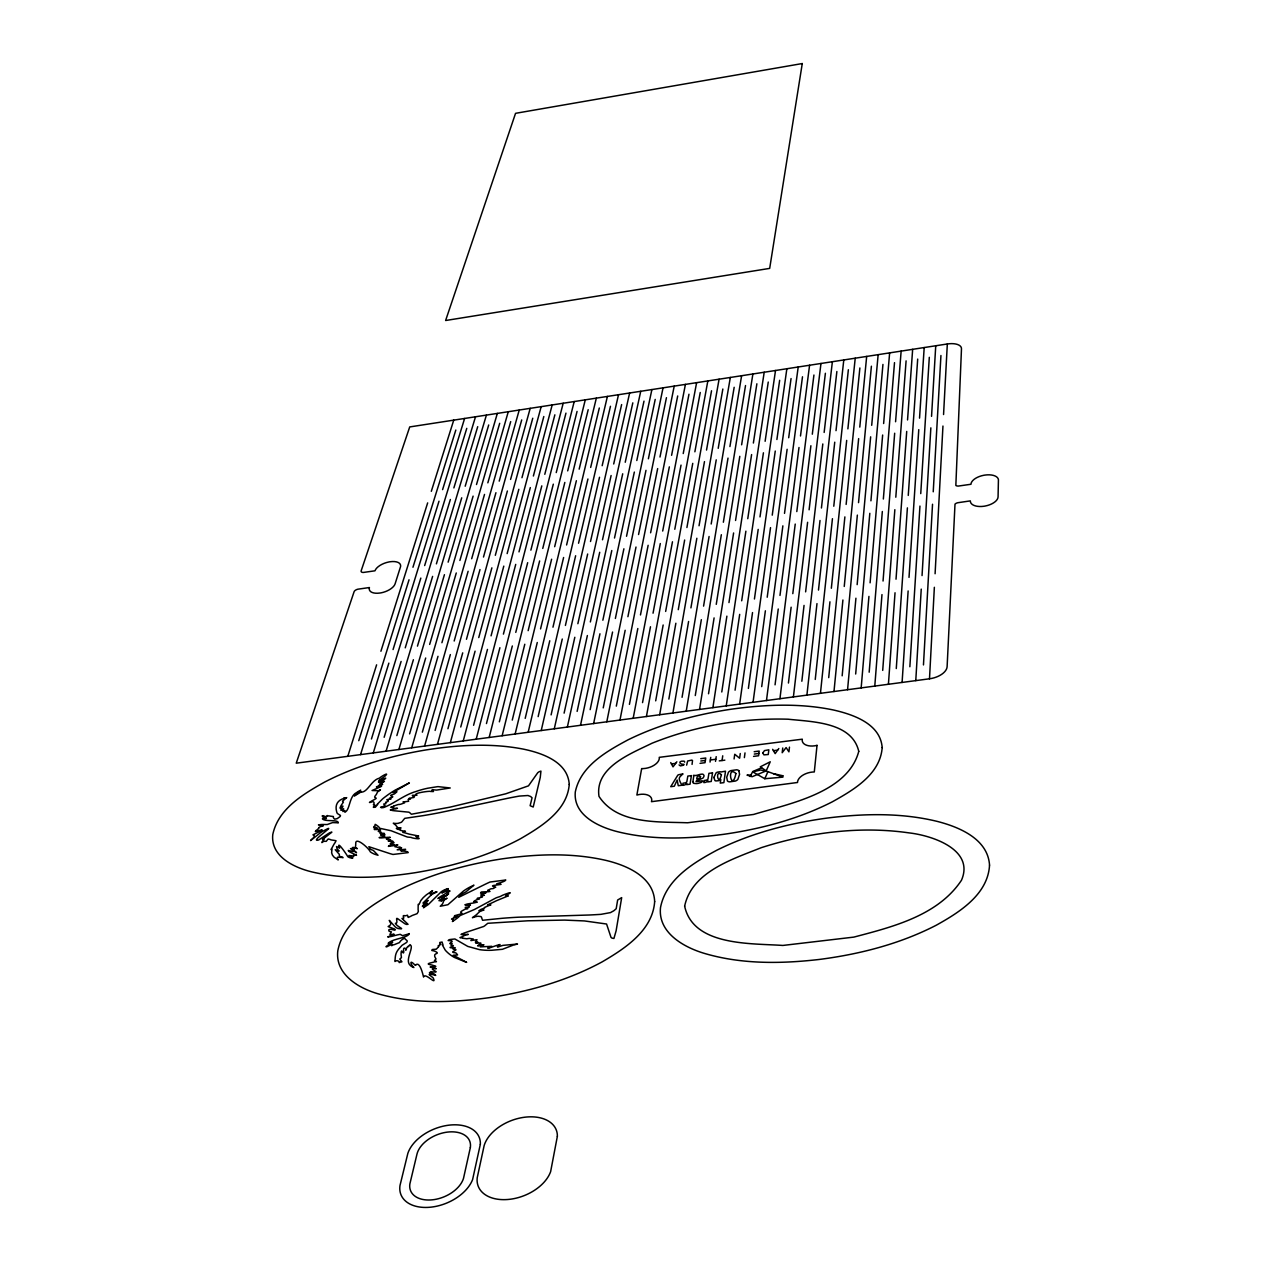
<?xml version="1.0" encoding="UTF-8"?>
<svg xmlns="http://www.w3.org/2000/svg" width="1271" height="1271" viewBox="0 0 1271 1271"><rect width="100%" height="100%" fill="white"/><g stroke="black" fill="none" stroke-linecap="round" stroke-linejoin="round"><path stroke-width="1.5" d="M684.608 762.155L684.608 761.806A2.161 1.207 -15.8 0 0 683.941 761.154C677.983 760.566 678.921 764.602 684.052 764.379A1.748 0.985 -15.8 0 1 683.305 765.253L680.43 765.889L679.064 764.935M327.14 815.648L327.41 815.537A3.686 1.986 -20.1 0 1 327.6 815.934L329.65 815.982A2.78 1.509 -20.1 0 1 330.285 816.141L333.367 816.522A8.341 4.528 -19.9 0 0 334.718 819.191L337.323 818.572A7.118 3.877 -20 0 1 338.467 817.73L339.913 816.681A2.32 1.255 -20 0 0 340.374 816.014A3.718 2.018 -20 0 0 340.437 815.442L337.387 813.519A29.392 15.919 -19.6 0 1 336.736 812.074C334.559 804.464 338.118 800.269 343.488 798.553A4.115 2.208 -19.8 0 1 343.79 798.109L344.203 797.854M929.498 678.793A17.365 9.612 -12.5 0 0 947.117 666.624L954.998 504.126A4.02 2.049 -12.1 0 1 957.778 502.728L970.329 500.885A14.092 7.181 -11.8 0 0 984.008 506.239L985.184 506.033A14.092 7.181 -11.8 0 0 998.069 496.882L998.434 479.675A13.981 7.054 -11.8 0 0 984.866 475.1L983.722 475.29A13.981 7.054 -11.8 0 0 970.949 484.267L958.509 486.046A3.988 2.002 -12 0 1 955.84 485.443L961.48 348.826A14.791 6.927 -12.2 0 0 947.324 343.98L409.723 426.929L361.155 570.838A3.845 1.859 -18.2 0 0 363.458 572.443L374.977 570.806A13.457 6.53 -18 0 1 388.926 561.957L390.006 561.766A13.457 6.53 -18 0 1 400.603 566.501L395.122 583.786A13.568 6.641 -18.1 0 1 381.014 592.858L379.934 593.017A13.568 6.641 -18.1 0 1 369.432 587.536L357.834 589.204A3.877 1.891 -18.4 0 0 354.101 591.714L296.238 763.188L929.498 678.793L934.36 587.297M935.091 573.745L942.955 426.039M943.559 414.537L947.324 343.98M923.461 664.924L932.533 504.253M933.232 491.798L940.937 355.515M915.771 680.636L921.237 589.124M922.047 575.572L930.849 427.85M931.548 416.348L935.742 345.776M909.861 666.751L919.95 506.065M920.744 493.609L929.308 357.31M902.092 682.448L908.13 590.951M909.019 577.384L918.774 429.646M919.537 418.143L924.192 347.555M896.277 668.562L907.399 507.876M908.257 495.42L917.694 359.089M888.413 684.275L895.038 592.763M896.023 579.211L906.716 431.441M907.542 419.938L912.657 349.334M882.71 670.389L894.848 509.687M895.801 497.215L906.096 360.869M874.782 686.086L881.979 594.59M883.043 581.022L894.673 433.236M895.578 421.734L901.139 351.114M869.173 672.2L882.328 511.498M883.345 499.026L894.514 362.648M861.166 687.913L868.935 596.401M870.095 582.833L882.646 435.032M883.631 423.529L889.636 352.877M855.669 674.011L869.825 513.309M870.921 500.822L882.948 364.427M847.566 689.724L855.923 598.212M857.147 584.644L870.651 436.827M871.699 425.308L878.15 354.657M842.165 675.822L857.353 515.105M858.529 502.633L871.398 366.207M833.983 691.535L842.911 600.007M844.246 586.455L858.656 438.606M859.784 427.104L866.679 356.42M828.708 677.634L844.881 516.9M846.136 504.428L859.879 367.97M820.446 693.331L829.947 601.819M831.345 588.251L846.693 440.401M847.884 428.883L855.224 358.2M815.251 679.445L832.441 518.695M833.776 506.223L848.361 369.734M806.91 695.142L816.983 603.614M818.476 590.062L834.745 442.181M836.016 430.662L843.785 359.963M801.842 681.24L820.017 520.49M821.431 508.003L836.874 371.513M793.406 696.937L804.05 605.409M805.623 591.857L822.814 443.96M824.148 432.442L832.378 361.727M789.466 747.126L788.926 751.844L786.114 747.555L782.189 752.718L782.745 747.999M788.433 683.035L807.609 522.286M809.103 509.798L825.387 373.277M779.933 698.732L791.134 607.204M792.802 593.652L810.898 445.74M812.312 434.205L820.971 363.474M775.056 684.831L795.233 524.065M796.806 511.578L813.933 375.024M766.477 700.528L778.249 609M779.981 595.432L798.998 447.503M800.492 435.985L809.579 365.238M761.71 686.626L782.872 525.844M784.509 513.373L802.494 376.788M744.377 757.627L745.013 752.909M753.052 702.307L765.38 610.795M767.207 597.227L787.13 449.283M788.687 437.748L798.204 366.985M748.381 688.421L770.528 527.624M772.244 515.152L791.055 378.551M740.262 753.528L739.627 758.231L734.749 754.243L734.082 758.962M739.643 704.102L752.527 612.574M754.434 599.006L775.262 451.046M776.899 439.512L786.86 368.749M735.067 690.201L758.199 529.403M759.994 516.916L779.647 380.299M722.055 760.519L722.738 755.8M726.249 705.882L739.69 614.37M741.692 600.802L763.426 452.81M765.126 441.291L775.517 370.497M715.509 761.361L716.209 756.658M710.044 762.076L710.743 757.357M721.785 691.98L745.886 531.183M747.761 518.695L768.256 382.047M712.888 707.661L726.885 616.149M728.966 602.581L751.606 454.573M753.369 443.039L764.205 372.244M708.519 693.759L733.605 532.962M735.559 520.475L756.88 383.794M699.543 709.44L714.095 617.913M716.256 604.345L739.801 456.337M741.629 444.802L752.893 373.976M692.06 764.411L692.504 760.63A2.145 1.207 -15.7 0 0 691.726 760.106L687.643 761.027L686.642 765.126M695.285 695.539L721.34 534.726M723.358 522.238L745.521 385.542M686.229 711.22L701.338 619.692M703.578 606.124L728.013 458.1M729.919 446.566L741.613 375.723M682.066 697.318L709.091 536.489M711.188 524.002L734.177 387.29M672.931 712.983L688.596 621.471M690.916 607.903L716.24 459.848M718.21 448.313L730.332 377.455M668.864 699.082L696.858 538.253M699.034 525.765L722.849 389.021M361.298 791.769L360.614 792.087A51.142 27.914 -19.3 0 0 359.725 792.802L354.355 795.964L360.726 790.197L359.343 790.896A12.615 6.816 -19.6 0 0 356.643 792.564C349.35 795.805 350.018 808.992 345.601 811.788A1.827 0.985 -19.9 0 1 344.981 812.233L344.52 811.549A9.977 5.402 -20 0 0 344.679 810.85L344.679 810.707M659.665 714.763L675.87 623.235M678.269 609.667L704.484 461.611M706.533 450.061L719.084 379.203M655.693 700.845L684.656 540.016M686.912 527.529L711.538 390.769M646.415 716.526L663.16 624.998M665.654 611.43L692.759 463.359M694.872 451.809L707.836 380.935M642.538 702.609L672.47 541.78M674.79 529.276L700.242 392.501M633.18 718.29L650.482 626.762M653.04 613.194L681.034 465.107M683.226 453.556L696.619 382.666M629.415 704.372L660.3 543.543M662.699 531.04L688.961 394.232M619.978 720.053L637.82 628.525M640.473 614.957L669.34 466.854M671.596 455.304L685.419 384.398M616.308 706.136L648.146 545.291M650.609 532.787L677.697 395.964M606.791 721.801L625.173 630.273M627.906 616.705L657.663 468.586M659.983 457.036L674.218 386.114M603.232 707.883L636.008 547.038M638.55 534.535L666.449 397.68M470.381 1147.411L463.502 1178.36A28.47 18.271 -22.1 0 1 432.362 1199.824A28.47 18.271 -22.1 0 1 409.866 1183.937L416.999 1154.052A28.153 17.905 -21.7 0 1 447.344 1132.111A28.153 17.905 -21.7 0 1 470.365 1147.411M593.636 723.564L612.558 632.037M615.371 618.469L645.986 470.334M648.385 458.783L663.049 387.846M590.157 709.647L623.902 548.786M626.524 536.283L655.216 399.412M580.497 725.312L599.96 633.784M602.851 620.216L634.34 472.065M636.803 460.515L651.896 389.562M577.129 711.395L611.796 550.534M614.497 538.03L644 401.128M393.66 806.338L390.769 807.212A3.082 1.684 -19.4 0 0 391.23 807.276L391.611 807.323A7.96 4.353 -19.5 0 1 392.85 807.689L394.947 808.372A4.48 2.447 -19.3 0 0 396.504 808.372L397.473 808.292L392.691 809.277A53.89 29.869 -19.7 0 0 391.436 809.532L390.261 809.977L392.58 810.533A84.776 47.043 -20.2 0 1 394.153 810.755L408.833 812.169A7.324 4.02 -19.2 0 0 409.469 812.471L411.391 814.234L450.029 807.149L505.747 793.803L528.482 785.843L537.776 772.689A12.646 7.006 -17.5 0 1 539.063 771.783L540.953 771.084L540.254 777.455L533.216 807.021L530.134 805.703L532.056 797.791L530.658 796.552A12.885 7.197 -18 0 0 529.419 796.059A14.982 8.341 -17.7 0 1 528.037 795.503L519.283 796.091A472.002 296.064 -20.4 0 0 508.003 798.236L439.321 812.741A311.776 159.002 -17.7 0 1 422.989 815.664L404.734 818.349L403.129 820.288A42.15 23.418 -19 0 0 402.637 820.923L402.16 821.559A11.36 6.244 -19.4 0 1 401.271 822.337L398.014 823.354A16.904 9.278 -19.3 0 1 395.837 823.465L394.487 823.386A21.321 11.773 -19.7 0 0 393.279 823.243L396.139 825.451A2.113 1.16 -19.4 0 0 396.282 825.943L397.807 827.612A16.745 9.215 -19.3 0 0 399.11 827.85L400.174 827.866A5.862 3.241 -19.5 0 1 401.064 827.929L400.683 828.184A8.214 4.528 -19.4 0 1 399.714 828.104L396.33 828.39L397.744 829.312A18.477 10.168 -19.3 0 0 399.38 829.518L400.587 829.884A1.652 0.906 -19.4 0 0 400.333 830.36L403.924 831.155A32.236 17.953 -19.7 0 1 405.354 831.186L405.465 831.345A19.526 10.756 -19.3 0 1 404.067 831.536L402.78 832.314A18.255 10.089 -19.2 0 0 404.035 832.648L404.893 832.855A93.593 52.508 -20.5 0 1 408.897 834.046L418.683 836.032C410.597 835.968 423.386 838.876 417.603 838.749A53.064 29.265 -18.8 0 1 414.282 838.32L412.487 837.954A13.568 7.531 -19.2 0 1 411.073 837.398L407.498 837.049A62.184 34.253 -18.7 0 1 405.64 836.397L391.15 830.757L380.172 828.374A2.113 1.16 -19.6 0 1 379.616 828.041L378.98 827.151A21.655 11.916 -19.9 0 0 377.9 826.182L377.662 826.007A24.975 13.695 -19.4 0 1 376.597 825.165L375.152 824.323L374.961 826.023A2.51 1.382 -19.7 0 1 374.087 826.42L373.61 827.262A9.771 5.354 -19.6 0 0 374.945 827.342L376.724 827.643A7.245 3.972 -19.7 0 1 375.342 827.914L374.246 828.438L377.725 828.485L374.246 829.47L378.965 829.645A20.352 11.248 -19.8 0 1 380.363 829.582L380.537 830.074A8.42 4.623 -19.7 0 1 379.822 830.44L378.281 831.456L380.95 831.949L379.838 833.093L384.319 833.363L380.601 835.063L383.048 834.809A4.401 2.431 -19.7 0 1 384.335 834.412C386.718 833.855 380.585 836.493 384.859 836.064L383.429 836.525A16.968 9.326 -19.6 0 1 381.125 837.033L379.108 837.621L381.046 837.923A71.351 38.813 -19.2 0 0 384.684 837.621A98.645 55.765 -20.4 0 1 387.671 837.351L390.308 837.335L389.148 837.875A6.164 3.416 -19.6 0 1 387.719 838.304L386.289 838.781L387.242 839.432A13.6 7.515 -19.5 0 0 388.688 839.845L390.817 840.067L388.227 841.037L392.866 841.211L391.214 842.196L394.01 842.466L390.276 843.579L390.801 844.532L394.391 844.5L392.278 844.961A37.685 20.733 -19.5 0 1 390.006 845.422L389.704 845.485A17.746 9.803 -19.6 0 1 389.021 845.58L388.402 846.375L393.47 845.676A24.8 13.87 -19.7 0 1 396.044 845.072L397.839 844.929A2.637 1.462 -19.6 0 1 397.426 845.151L397.267 845.231A7.213 4.004 -19.6 0 1 395.758 845.755A4.306 2.399 -19.6 0 0 395.17 845.962L394.995 846.788A2.335 1.303 -19.6 0 0 396.044 846.836C398.061 848.17 400.127 845.993 400.508 847.662A5.545 3.098 -19.6 0 1 401.572 847.741L397.188 849.822L405.608 849.33A2.351 1.303 -19.5 0 1 404.766 849.759C394.518 852.078 407.546 849.918 408.245 852.603L392.993 854.462A121.253 66.473 -18.4 0 1 389.419 853.445L368.86 846.693L370.306 849.139A22.862 12.646 -19.6 0 0 372.212 850.013L372.721 850.172A5.211 2.892 -20 0 1 373.34 850.442L378.027 855.272L374.611 854.207A47.694 26.373 -19.4 0 1 372.562 853.238A34.095 18.874 -19.5 0 1 370.306 851.84C368.828 848.138 354.99 835.857 355.737 843.833A10.136 5.592 -19.9 0 0 355.737 845.056C355.769 846.518 354.148 847.28 357.358 848.663L356.245 848.393A24.07 13.25 -19.8 0 1 354.275 847.709A15.3 8.452 -20.2 0 0 353.417 847.392L352.305 847.614L354.402 849.362L350.478 848.599L356.547 852.762L354.99 851.22A3.559 1.97 -20.1 0 0 354.275 850.919L352.988 851.189A1.907 1.049 -20.1 0 0 353.243 851.618L352.687 851.538A40.958 22.513 -19.7 0 1 351.336 851.093L348.27 850.458L348.604 851.205A25.531 14.076 -19.8 0 0 349.668 851.872L350.701 852.444A60.643 33.348 -19.4 0 0 352.178 853.191L355.229 854.557A39.957 22.211 -20.6 0 1 356.134 854.986L356.531 855.383M567.374 727.06L587.377 635.532M590.348 621.964L622.711 473.797M625.237 462.247L640.743 391.277M564.102 713.142L599.721 552.281M602.502 539.778L632.815 402.859M554.283 728.807L574.826 637.279M577.86 623.711L611.113 475.529M613.702 463.979L629.622 393.009M551.106 714.89L587.663 554.013M590.507 541.51L621.63 404.575M541.224 730.539L562.275 639.027M565.404 625.443L599.515 477.26M602.168 465.71L618.516 394.709M538.141 716.622L575.636 555.745M578.543 543.241L610.461 406.291M528.164 732.287L549.771 640.759M552.964 627.191L587.933 478.992M590.665 467.426L607.411 396.425M525.193 718.369L563.609 557.492M566.596 544.973L599.308 408.007M515.136 734.018L537.268 642.506M540.54 628.923L576.383 480.708M579.163 469.158L596.337 398.141M512.261 720.101L551.614 559.224M554.664 546.705L588.187 409.707M502.14 735.75L524.796 644.238M528.148 630.654L564.832 482.44M567.692 470.874L585.28 399.841M499.344 721.833L539.635 560.94M542.765 548.437L577.066 411.423M489.16 737.482L512.324 645.97M515.772 632.386L553.314 484.156M556.237 472.59L574.222 401.541M486.459 723.564L527.672 562.672M530.865 550.168L565.96 413.123M476.196 739.214L499.9 647.702M503.411 634.118L541.796 485.872M544.798 474.305L563.196 403.257M473.59 725.28L515.724 564.388M518.997 551.884L554.871 414.823M463.264 740.929L487.476 649.417M491.067 635.85L530.309 487.587M533.375 476.021L552.186 404.956M460.753 727.012L503.793 566.119M507.145 553.6L543.813 416.523M450.347 742.645L475.084 651.149M478.754 637.565L518.838 489.287M521.968 477.721L541.176 406.641M447.932 728.728L491.877 567.835M495.309 555.316L532.756 418.223M437.446 744.377L462.708 652.865M466.457 639.297L507.383 491.003M510.577 479.437L530.198 408.341M435.127 730.444L479.993 569.551M483.488 557.032L521.714 419.923M424.578 746.093L450.347 654.581M454.176 641.013L495.944 492.703M499.201 481.137L519.235 410.04M422.353 732.16L468.125 571.267M471.684 558.747L510.704 421.607M411.725 747.793L438.002 656.297M441.911 642.729L484.521 494.419M487.842 482.837L508.273 411.725M409.596 733.875L456.273 572.967M459.895 560.463L499.694 423.307M398.887 749.509L425.69 658.013M429.662 644.429L473.114 496.119M476.498 484.537L497.342 413.409M396.854 735.591L444.437 574.683M448.139 562.163L488.7 424.991M386.082 751.209L413.393 659.728M417.444 646.145L461.723 497.803M465.186 486.237L486.412 415.093M384.144 737.291L432.617 576.383M436.398 563.863L477.721 426.675M373.293 752.925L401.112 661.428M405.242 647.845L450.363 499.503M453.874 487.921L475.513 416.777M371.45 738.991L420.828 578.083M424.657 565.563L466.775 428.359M462.692 937.934L459.911 937.633A3.305 1.938 -19.6 0 1 460.483 937.426L460.96 937.251A8.484 4.957 -19.6 0 0 462.612 936.457L465.44 935.011A4.798 2.812 -19.5 0 1 467.235 934.582L468.3 934.407L463.391 934.582A55.845 32.299 -19.1 0 1 462.088 934.63L461.023 934.423L464.026 933.089A86.476 49.442 -19.4 0 0 465.964 932.374L483.663 926.495A7.801 4.576 -19.2 0 1 484.553 925.939L487.778 923.286L527.878 920.792L564.626 920.093L584.469 920.935L606.569 924.017L611.017 937.394A13.695 8.23 -17.5 0 0 612.082 938.141L613.925 938.459L616.117 930.817L621.678 897.628L617.642 900.011L616.197 908.733L614.036 910.592A13.631 8.087 -17.5 0 1 612.415 911.529A16.062 9.596 -17.4 0 0 610.588 912.578L600.961 914.342A396.949 213.814 -15.5 0 1 589.188 915.009L518.743 917.185A402.383 258.077 -22.4 0 0 501.807 918.329L482.567 920.283L481.884 918.44A44.12 25.785 -18.6 0 1 481.693 917.821L481.598 917.392A12.011 7.006 -19.3 0 0 480.946 916.55L477.864 916.248A17.969 10.518 -19.3 0 0 475.433 916.741L473.876 917.217A22.195 12.853 -19.2 0 1 472.415 917.71L476.959 914.326A2.224 1.287 -19.2 0 1 477.403 913.706L480.088 911.339A17.715 10.359 -19.1 0 1 481.709 910.687L482.916 910.37A6.117 3.559 -19.1 0 0 483.965 910.036L483.679 909.845A8.643 5.036 -19.1 0 0 482.535 910.227L478.881 910.83L481.01 909.369A19.526 11.407 -19.1 0 1 482.964 908.67L484.632 908.002A1.732 1.001 -19 0 1 484.537 907.43L489.033 905.508A33.046 19.049 -18.9 0 0 490.654 905.063L490.876 904.873A20.606 12.043 -19.1 0 0 489.399 905.031L487.492 905.079L488.398 904.491A19.208 11.217 -19 0 1 490.002 903.76L491.099 903.268A93.148 52.747 -19 0 0 496.246 900.805L508.289 895.848C499.471 897.834 515.311 891.209 508.575 893.036A56.512 33.3 -18.8 0 0 504.635 894.434L502.426 895.34A14.14 8.23 -18.7 0 0 500.552 896.357L496.373 897.739A66.489 39.274 -18.7 0 0 493.911 899.01L474.401 909.512L460.579 915.358A2.224 1.287 -19.4 0 0 459.752 915.914L458.497 917.122A22.608 13.06 -19.6 0 1 456.686 918.568L456.321 918.822A26.548 15.538 -19.4 0 0 454.573 920.14L452.428 921.539L453.254 919.584A2.637 1.541 -19.6 0 0 452.492 919.346L451.586 919.124L452.476 918.488A10.327 6.021 -19.5 0 1 454.017 918.027L456.225 917.185A7.642 4.449 -19.5 0 0 454.811 917.249L453.795 917.201L457.878 915.914L454.525 915.724L459.975 914.199A21.099 12.17 -19.3 0 0 461.516 913.897L462.024 913.261A8.849 5.148 -19.5 0 0 461.405 913.039C458.895 911.752 463.407 910.433 465.107 909.13C473.177 908.479 460.15 907.558 467.664 907.049A4.576 2.653 -19.2 0 0 468.872 907.16C470.985 907.256 465.869 905.254 470.413 905.111L469.094 904.968A17.826 10.359 -19.4 0 0 466.791 905.016M360.535 754.624L388.862 663.128M393.057 649.56L439.003 501.203M442.594 489.621L464.614 418.461M358.772 740.691L409.04 579.783M412.948 567.263L455.828 430.043M347.793 756.324L376.613 664.828M380.903 651.26L427.66 502.887M431.314 491.305L453.747 420.129M764.808 778.726L767.922 771.656L782.936 777.137L764.808 778.726L752.797 771.894L760.709 769.972L767.922 771.656M766.206 770.877L770.242 761.79L760.265 766.842L766.206 770.877L752.13 776.708L746.998 775.135L750.907 775.056L752.766 771.513L761.631 767.763M361.155 792.119C367.573 792.58 371.402 779.965 379.378 778.17C381.634 776.057 390.658 771.1 384.525 776.565A46.471 24.689 -19.4 0 1 381.936 778.36L378.822 780.648L379.807 780.521A18.684 10.009 -19.3 0 0 383.699 779.075L385.749 778.202L384.001 779.552A17.095 9.167 -19.3 0 1 381.189 781.014L378.408 781.951L379.266 782.666A2.367 1.271 -19.3 0 0 380.204 782.332L382.555 781.649A3.05 1.652 -19.3 0 1 383.429 781.458L384.43 781.315L380.172 784.08A2.177 1.176 -19.3 0 0 379.679 784.255C377.566 786.511 386.352 782.729 380.807 785.128A44.39 23.656 -19.3 0 1 378.218 786.082C371.259 788.878 387.004 784.175 379.489 787.242A46.646 24.864 -19.4 0 1 376.645 788.513L372.053 790.514L378.186 790.705A2.828 1.525 -19.4 0 0 379.108 790.403L380.458 789.736L379.711 790.403A5.306 2.876 -19.4 0 0 379.06 790.975C377.137 791.706 377.376 792.659 376.248 794.613A16.269 8.833 -19.3 0 0 375.12 795.996C372.927 798.887 379.394 796.981 373.992 799.761A21.607 11.646 -19.6 0 1 372.006 800.794L369.464 802.446A2.32 1.255 -19.6 0 0 370.211 802.43C374.024 800.317 374.945 802.954 373.388 804.734A1.811 0.985 -19.5 0 0 374.055 804.765L375.326 805.417A5.306 2.892 -19.5 0 0 374.357 805.893L373.483 806.799A4.051 2.208 -19.6 0 1 373.356 807.355L375.342 807.244L377.678 804.4A2.113 1.144 -19.5 0 0 377.201 804.336L382.428 799.062A45.311 24.88 -19.2 0 1 384.636 797.267L386.4 795.932A66.585 36.748 -19.1 0 1 395.106 790.149L409.341 782.904L392.818 792.564L396.949 791.738A18.477 10.073 -19.1 0 0 395.726 792.834L395.074 793.406A5.005 2.717 -19.3 0 1 393.962 794.121C386.225 796.218 394.788 795.805 392.31 797.267A9.088 4.957 -19.3 0 0 390.944 797.664C386.654 798.808 392.993 798.728 390.483 799.094A13.711 7.435 -19.3 0 1 388.847 799.284C383 800.206 391.818 799.888 386.575 802.049A4.544 2.478 -19.4 0 0 385.59 802.239L385.923 803.717L383.731 804.003L384.525 805.433A4.401 2.399 -19.5 0 1 385.018 805.512L383.858 806.37A7.054 3.829 -19.4 0 1 382.063 806.783L380.569 807.26L381.538 807.784A30.758 16.65 -19.3 0 0 383.747 807.498C394.646 803.304 404.13 794.883 415.76 791.579A50.093 27.676 -19.1 0 1 427.819 788.211L437.939 786.622L450.236 787.972L436.652 790.085A47.694 25.833 -18.4 0 1 433.745 789.847L433.475 789.815M391.579 945.64L391.833 945.688A3.94 2.288 -20.5 0 0 392.31 945.147L394.709 944.512A2.971 1.732 -20.4 0 0 395.567 944.131L399.507 942.574A8.913 5.179 -20.2 0 1 402.748 939.158L404.655 938.189L405.338 939.158A7.562 4.385 -20.1 0 0 406.116 939.841L407.101 940.715A2.478 1.446 -20.3 0 1 407.181 941.382A3.972 2.304 -20.3 0 1 406.879 942.081L406.784 942.224A1.621 0.937 -20.3 0 1 406.355 942.605L402.065 945.306A31.727 18.588 -20.1 0 0 400.333 947.26C395.122 952.503 395.329 955.871 394.979 961.512C395.249 960.622 398.665 960.161 399.158 962.083A4.464 2.606 -20.4 0 0 399.205 962.544L399.809 962.433A1.732 1.017 -20.5 0 1 400.54 962.052L401.954 961.813A27.358 16.015 -20.8 0 0 401.62 961.416L399.761 959.097L401.429 957.667A40.434 23.529 -21 0 0 401.207 955.792A32.538 19.033 -20 0 1 401.064 953.52C401.35 946.99 403.098 955.157 403.733 952.376A9.008 5.243 -20.5 0 0 403.749 951.407L403.654 950.946A16.316 9.517 -20.1 0 1 403.59 949.469A19.351 11.296 -20.1 0 1 403.67 948.754L404.099 948.166A2.018 1.176 -20.3 0 1 404.909 948.166L405.465 948.579A6.562 3.829 -20.4 0 1 405.751 949.246L405.751 950.247L406.323 949.23A30.774 17.858 -20.7 0 0 406.625 947.928L408.007 946.339A5.179 3.019 -20.2 0 0 408.388 946.641L408.769 946.466A10.708 6.228 -20.4 0 0 409.04 945.656L410.056 944.671A1.97 1.144 -20.3 0 1 410.469 945.052C414.203 947.546 404.019 960.892 410.644 965.753A13.711 8.055 -20.2 0 0 412.741 967.072L413.901 967.549C410.311 964.308 409.357 959.16 414.457 964.546A54.844 32.172 -19.6 0 0 415.029 965.182L415.649 965.309A3.908 2.288 -20.4 0 0 415.681 964.991C419.954 960.606 423.179 975.588 423.545 977.049C425.022 971.759 437.224 986.566 433.173 977.907A52.302 31.06 -21 0 0 431.266 976.366L429.09 974.555L430.154 974.237A20.813 12.36 -20.5 0 1 433.84 974.921L435.715 975.413L434.507 974.206A18.986 11.264 -20.4 0 0 432.108 973.189L429.439 972.808L430.901 971.632A2.606 1.541 -20.2 0 1 431.79 971.791A1.668 0.985 -20.2 0 0 432.712 971.886L434.142 971.965A3.352 1.986 -20.1 0 0 435.063 971.95L436.175 971.822L432.918 969.551A2.383 1.414 -20.1 0 1 432.442 969.487L432.855 968.454L436.112 968.661M750.049 776.565L750.907 775.056M448.282 888.604L446.884 888.953A17.81 10.247 -19.4 0 0 445.104 889.621A10.788 6.196 -19.4 0 0 444.024 890.097A12.09 6.943 -19.4 0 0 441.132 891.861L428.375 904.475L423.434 907.796L425.992 904.602A24.356 13.886 -19.9 0 0 426.802 903.935L427.421 903.3M778.821 748.508L775.167 753.624L772.641 749.318M438.638 946.641L436.906 948.579A1.652 0.969 -19.9 0 0 436.255 949.23L433.061 949.421A2.51 1.478 -20 0 0 432.188 949.628L431.759 950.47L434.094 950.946A23.593 13.87 -20.3 0 1 435.762 951.645C440.211 953.965 433.776 952.98 434.666 955.999A17.603 10.359 -19.8 0 0 435.111 957.381L436.017 958.954L434.428 960.638L436.064 961.146A5.783 3.4 -20 0 0 436.461 961.686L435.746 961.845A3.098 1.827 -20.1 0 0 434.873 961.734C431.854 962.878 423.624 963.768 431.616 964.959A52.254 31.028 -20.8 0 1 434.158 965.738C440.687 967.39 425.15 966.182 431.902 967.581A49.855 29.662 -20.7 0 1 434.348 968.025L436.112 968.629M676.855 761.774L673.026 766.874L670.754 762.568M391.802 945.37L391.961 944.226L386.845 946.784A3.082 1.779 -20.5 0 1 385.955 946.688L387.528 945.433A49.076 28.057 -20.5 0 0 389.975 944.131L392.707 942.208L390.229 942.844A29.757 17.095 -20.4 0 1 388.243 943.654L388.322 943.066A8.119 4.719 -20.4 0 1 389.371 942.24A7.165 4.163 -20.4 0 1 390.34 941.652C395.265 938.665 408.388 937.378 409.31 933.597A34.635 20.241 -20.2 0 0 407.737 934.201L402.526 935.663L400.254 934.344L397.696 934.836A42.277 24.705 -20.5 0 0 393.994 935.774A24.085 13.838 -20.2 0 1 390.769 936.552L387.703 936.965L394.153 934.249L389.879 934.519L391.389 931.85L389.689 931.436A4.576 2.637 -20.3 0 1 388.783 930.817C387.973 928.116 392.898 929.816 394.153 930.07A1.636 0.937 -20.3 0 0 394.916 929.975A1.7 0.985 -20.3 0 0 395.408 929.784L394.36 928.894A47.472 27.501 -20.9 0 0 392.93 928.418L388.132 926.559L389.323 925.812A7.705 4.417 -20.3 0 0 390.531 924.732L390.817 923.302A44.39 25.484 -20.9 0 0 390.07 922.111L389.26 920.347L395.202 926.861A12.996 7.483 -20.1 0 0 396.075 927.544A18.588 10.708 -20 0 0 396.917 928.037A13.488 7.769 -20.1 0 0 397.982 928.481C406.911 929.927 396.806 926.909 395.36 923.302C399.03 923.826 394.55 916.264 397.982 918.885A65.981 38.035 -21 0 1 399.332 919.87L404.956 923.779A12.059 6.943 -20 0 0 406.641 924.43L408.039 924.319L403.606 920.013M393.676 806.036L398.236 804.511A9.024 4.925 -19.2 0 0 400.73 804.225L404.623 802.827L403.018 801.922L408.642 801.286L408.134 799.443L410.533 798.919L409.071 798.363L412.169 797.743A48.854 26.357 -18.8 0 0 413.949 797.489L414.584 796.25L413.425 796.234A4.353 2.367 -19 0 1 412.71 796.075L412.297 795.344L415.585 795.138A10.883 5.926 -19 0 0 417.015 795.153C410.771 793.39 430.774 790.61 430.631 791.468A13.187 7.229 -19 0 1 432.156 791.547C436.175 791.595 430.043 791.198 432.331 789.656A5.179 2.828 -18.9 0 1 433.093 789.768M427.31 903.459L426.802 903.665A31.982 18.509 -19.6 0 0 425.165 904.793L422.337 906.255L423.942 904.237A56.226 32.681 -19.4 0 1 426.389 901.949L428.168 900.44L422.973 903.061L431.409 894.768M324.677 837.764L323.644 838.558M323.454 838.701L322.421 839.48L323.327 839.305A3.003 1.652 -20.3 0 1 323.898 839.225L324.121 839.384A26.818 14.569 -20.5 0 1 323.184 840.512A11.804 6.466 -20.2 0 0 322.278 841.704L321.913 842.609L322.866 841.879A2.351 1.287 -20.3 0 1 324.899 841.259L326.25 841.37L327.727 839.448A3.384 1.843 -20.2 0 1 328.331 838.955L330.238 839.511A5.767 3.146 -20.2 0 0 331.159 839.909L332.494 840.131A41.641 22.957 -20.6 0 1 335.147 840.544L336.052 840.751L335.242 842.339A36.033 19.621 -20.5 0 1 334.019 844.166L331.048 849.6A2.701 1.493 -20.3 0 1 331.969 849.235L331.763 851.475A17.444 9.612 -20.1 0 0 331.667 852.873L332.367 854.97A53.97 29.757 -19.7 0 0 333.495 856.447A86.444 47.631 -19.3 0 0 334.178 857.258L338.245 859.911L337.641 859.069A17.54 9.691 -20.1 0 1 337.244 858.179L337.435 857.242L342.153 857.464A5.402 2.987 -20.2 0 0 343.043 857.718L342.757 857.305A19.796 10.915 -20 0 1 339.278 856.034L339.357 854.382L335.226 849.759L339.135 851.077L338.134 849.981A53.509 29.44 -19.6 0 1 336.894 848.281L336.545 846.55L338.483 847.423A30.52 16.761 -19.9 0 0 339.516 848.154L339.675 847.884A23.72 13.06 -20.5 0 0 339.214 847.407C336.481 839.607 346.888 854.763 347.73 856.59A11.741 6.498 -20.1 0 0 349.763 857.655A10.486 5.799 -20.1 0 0 350.605 857.877A17.254 9.533 -20 0 0 352.083 858.116L352.893 857.893A26.612 14.791 -20.5 0 0 351.956 857.544L348.874 855.51L351.956 855.812A31.934 17.619 -19.8 0 0 353.576 856.416L354.005 855.717A15.792 8.754 -19.9 0 1 353.481 854.922L355.419 854.954A14.728 8.134 -19.9 0 0 356.373 855.335M324.979 837.541L331.89 832.14L330.524 832.473A11.518 6.307 -20.2 0 0 328.458 833.506L320.546 838.717A61.532 33.046 -20.5 0 1 318.608 840.004C308.09 842.88 340.247 821.717 324.041 830.598A12.869 7.022 -20.2 0 0 322.707 831.282A17.778 9.723 -20.2 0 0 321.595 831.965A12.408 6.768 -20.2 0 0 320.308 832.839L310.569 840.592L312.412 838.733A41.848 22.56 -20.6 0 0 313.842 837.382L314.366 836.048A7.356 4.004 -20.5 0 0 313.778 835.269L312.968 834.84L318.894 831.87A44.04 23.672 -20.3 0 0 320.61 831.059L322.167 829.947A1.605 0.874 -20.3 0 0 321.77 829.884L315.335 831.568L316.066 830.519A4.353 2.367 -20.3 0 1 317.321 829.709L318.624 828.47M448.186 888.683L447.646 888.985A26.898 15.284 -19.4 0 1 446.391 889.636L441.736 892.941L445.343 891.591A33.221 19.208 -19.3 0 1 447.519 890.463L448.488 890.113L447.583 891.13A16.269 9.358 -19.3 0 0 446.518 892.163L448.679 891.607A15.204 8.754 -19.3 0 1 449.982 890.923L449.505 891.384A40.275 22.846 -19.5 0 1 448.234 892.099L444.024 894.482A64.058 37.383 -19.3 0 0 441.927 895.721L440.417 896.659A26.58 15.347 -19.4 0 0 438.829 897.707L437.923 898.565L441.815 897.088A43.039 24.991 -19.4 0 1 443.595 896.214L444.262 895.96A1.97 1.128 -19.4 0 0 443.722 896.516L444.993 896.484A3.654 2.097 -19.4 0 0 445.994 895.944L448.631 893.783L439.019 900.742L444.199 898.216L440.719 901.044L441.895 900.742A15.697 8.992 -19.5 0 0 443.055 900.138A25.134 14.553 -19.4 0 1 445.676 898.819L447.09 898.216C443.436 900.027 443.658 901.171 443.086 902.76A10.518 6.069 -19.4 0 0 442.34 904.174L440.243 906.255L447.916 904.714L463.391 891.098A35.493 20.59 -19 0 1 466.695 888.906A49.934 29.09 -19 0 1 469.539 887.269L473.924 885.156L465.949 891.845A5.354 3.082 -19.2 0 1 465.107 892.306L464.439 892.639A23.768 13.774 -19.2 0 0 461.818 894.133L458.752 897.31L485.474 884.123A131.803 78.627 -18.7 0 1 489.986 882.026L505.763 880.009C504.237 882.821 490.066 884.33 500.361 884.123A2.415 1.382 -18.7 0 1 501.06 884.362C494.133 885.633 488.858 885.315 495.722 887.237A5.688 3.273 -18.8 0 1 494.498 887.603C493.434 889.478 491.273 887.841 489.081 889.764A2.415 1.398 -18.9 0 0 487.905 890.097L487.619 890.987A4.433 2.558 -18.9 0 0 488.175 891.05A7.467 4.321 -19 0 1 489.542 891.241L489.669 891.273A2.733 1.573 -18.9 0 1 490.002 891.432L488.096 891.749A25.213 14.474 -18.7 0 1 485.586 891.765L481.248 892.004L480.581 893.084A18.477 10.708 -19.1 0 1 481.28 893.005L481.582 892.989A39.719 23.132 -19.3 0 1 483.854 892.893L485.951 892.846L481.518 894.053L480.867 895.118L484.41 895.181L481.089 896.325L482.376 896.992L477.102 898.454L479.437 898.851L476.927 899.709A14.203 8.246 -19.1 0 0 475.068 900.567L473.622 901.632L474.941 901.727A6.434 3.734 -19.2 0 1 476.307 901.838L477.276 902.14L474.337 902.839A97.089 54.844 -18.7 0 1 471.128 903.363A77.34 45.613 -19.7 0 0 467.235 904.015L464.868 904.793L466.791 905.016M318.544 828.406C318.846 825.308 329.3 826.42 318.449 824.847L321.293 824.514A22.989 12.535 -20.4 0 1 324.105 824.498A38.972 20.987 -19.9 0 0 327.298 824.514L332.589 822.591L337.022 822.75A32.077 17.365 -19.7 0 0 338.261 822.957C338.912 819.509 327.251 821.447 323.708 819.731A6.705 3.622 -20.1 0 1 323.056 819.398A7.594 4.115 -20.1 0 1 322.453 818.874L322.723 818.317A28.296 15.379 -20.4 0 1 324.232 818.619L326.393 818.572L324.709 817.46A46.932 25.499 -20.7 0 0 322.993 816.792L322.119 815.982A2.876 1.557 -20.1 0 1 323.056 815.68L326.472 816.935L327.219 815.839M344.648 810.644L344.393 810.771A4.83 2.621 -19.9 0 0 343.853 811.152L342.884 811.502L343.329 809.977A28.629 15.427 -20.2 0 0 343.726 808.817L343.17 808.944A6.101 3.289 -19.9 0 1 342.535 809.627L341.835 810.12A1.875 1.017 -19.9 0 1 340.962 810.326L340.835 809.897A18.016 9.771 -19.7 0 1 341.136 809.23A15.188 8.23 -19.8 0 1 341.994 807.832L342.344 807.387A8.357 4.512 -20 0 0 342.852 806.481C343.567 804.05 338.022 811.883 340.819 806.036A30.25 16.428 -19.6 0 1 342.185 803.892A37.177 19.907 -20.2 0 0 343.392 802.096L342.503 801.159L345.553 798.601A24.959 13.361 -19.9 0 0 346.093 798.156L346.713 797.616L344.822 798.267A1.605 0.858 -19.8 0 1 344.314 798.077L344.298 798.045M436.906 891.988L436.048 892.385A20.495 11.789 -19.5 0 0 431.393 894.768M514.056 944.957L517.519 944.035L502.935 945.37A53.064 31.902 -19.3 0 0 499.424 946.498L499.09 946.625A9.008 5.354 -19.2 0 0 498.613 946.8A5.592 3.305 -19.2 0 1 497.676 947.149C495.754 946.069 503.332 943.606 498.55 944.877A14.156 8.357 -19.1 0 1 496.739 945.402L488.525 948.277L487.683 948.118L491.829 946.307L480.231 946.879L483.933 944.766L483.075 944.814A11.836 7.006 -19.4 0 0 481.407 945.259L477.689 945.958L478.611 944.941A4.703 2.78 -19.4 0 1 479.532 944.528L480.883 944.194L480.772 943.018A54.192 32.363 -19.8 0 0 478.992 943.034L475.751 943.177L477.785 942.065L475.322 942.113L477.006 939.714L470.874 940.556L473.273 938.999L469.603 938.411A9.723 5.72 -19.6 0 0 466.902 938.776L462.565 938.236M512.817 945.29L502.426 949.294L491.543 950.279A52.889 30.965 -18.9 0 1 479.469 949.628L467.76 946.402L454.907 938.983L451.968 939.285A33.554 19.796 -19.9 0 0 449.6 939.587L448.139 940.508L449.584 940.667A7.594 4.449 -19.8 0 1 451.396 940.635L452.206 941.366A4.719 2.764 -19.7 0 1 451.586 941.589L449.775 943.59L452.158 943.304L450.855 945.195A4.877 2.86 -19.7 0 0 451.856 945.163C457.639 946.387 444.675 947.515 452.794 947.912A14.918 8.802 -19.8 0 1 454.573 947.673C457.29 947.483 450.077 948.865 454.24 949.294A9.771 5.735 -19.6 0 0 455.59 949.389C457.878 950.47 447.916 952.17 455.558 952.821A5.449 3.209 -19.8 0 1 456.416 953.393L456.829 953.901A19.955 11.773 -19.5 0 0 457.576 954.918L453.239 955.252L466.664 962.385L454.414 957.46A70.445 41.308 -18.9 0 1 447.837 952.773L446.629 951.629A48.282 28.327 -19.2 0 1 445.184 950.041L442.403 945.068A2.272 1.335 -19.8 0 0 442.959 944.877L442.086 942.033L439.845 942.462A4.353 2.542 -19.9 0 1 439.655 943.098L440.084 943.972A5.688 3.32 -19.8 0 0 440.91 944.274L439.115 945.417A1.954 1.144 -19.9 0 0 438.209 945.688L438.654 946.577M700.766 758.66L705.755 758.009L705.04 762.695L700.035 763.347M754.18 751.717L759.2 751.066L758.596 755.752L753.56 756.404M671.469 763.919L675.664 763.378M773.435 750.668L777.677 750.112M700.814 761.011L705.373 760.423M754.291 754.068L758.882 753.465M710.362 759.979L715.811 759.264M719.259 760.884L724.851 760.153M780.426 776.216L783.222 775.85L773.483 773.674M403.415 919.823L401.97 918.44L402.875 918.393A3.146 1.811 -20.1 0 0 403.479 918.329L403.813 917.98A28.169 16.173 -20.4 0 0 403.495 917.027A12.297 7.07 -19.9 0 1 403.241 915.883L404.035 915.501A2.447 1.398 -20 0 0 405.926 915.676L407.514 915.184L407.975 916.995A3.527 2.034 -20 0 0 408.341 917.408L410.851 916.232A6.037 3.479 -20 0 1 412.154 915.517L413.806 914.882A42.499 24.165 -19.8 0 0 417.095 913.658L418.334 911.545A37.669 21.591 -20.3 0 0 418.111 909.766L418.191 904.332A2.796 1.605 -19.8 0 0 419.001 904.491L420.177 901.981A18.016 10.343 -19.6 0 1 420.939 900.408L423.036 897.85A56.401 32.696 -19.3 0 1 425.197 895.864A91.29 53.382 -19.1 0 1 426.452 894.768L432.601 890.653L431.425 891.781A18.032 10.343 -19.4 0 0 430.44 892.893L429.963 893.878L436.62 891.845A5.561 3.178 -19.5 0 0 435.476 892.369M738.864 770.703L739.563 774.357L737.847 779.409A4.798 2.749 -15.2 0 1 735.416 781.045L729.665 781.856A4.766 2.717 -15.3 0 1 727.393 780.95L726.726 777.264L728.458 772.228A4.798 2.733 -15.2 0 1 730.889 770.607L736.608 769.797A4.75 2.701 -15.2 0 1 738.88 770.703M762.775 752.972L763.935 754.863L768.256 754.529L768.844 749.811L764.491 750.605L762.775 752.972M989.537 865.122C987.98 894.45 959.414 912.324 936.314 925.193C899.963 943.94 859.736 954.235 819.334 959.446C781.76 963.783 742.915 964.371 706.247 953.933C685.117 948.055 657.806 933.407 660.491 907.637C665.861 879.325 693.426 862.755 716.892 850.172C751.383 833.029 789.164 823.243 827.214 818.063C863.597 813.488 901.075 812.646 936.918 821.32C958.985 826.928 987.853 838.781 989.537 865.122M684.64 906.144C693.203 946.339 751.177 943.209 782.841 945.449L853.826 937.108C892.56 926.924 938.014 915.628 961.48 880.247C974.793 849.505 932.008 835.46 909.019 832.886C859.546 825.769 808.658 832.489 761.265 847.678C732.461 859.212 691.964 871.731 684.64 906.144M882.185 747.555C880.279 774.404 853.445 790.006 832.362 801.794C798.379 819.112 760.995 828.962 723.374 834.364C688.501 838.924 652.484 840.29 618.071 831.822C599.118 827.167 573.126 815.458 575.286 792.024C580.577 766.032 606.458 751.431 627.985 739.865C660.348 723.93 695.618 714.556 731.19 709.218C765.015 704.499 799.84 702.974 833.458 709.996C853.254 714.509 880.358 723.723 882.185 747.555M569.249 784.445C567.152 810.93 541.081 826.69 520.363 838.812C487.54 856.352 451.3 866.774 414.711 872.78C381.268 877.832 346.618 879.897 313.397 872.256C295.237 868.204 270.389 856.94 272.772 834.57C278.142 808.817 303.467 793.946 324.709 782.03C356.055 765.873 390.324 755.975 424.991 750.097C457.385 744.965 490.828 742.82 523.223 749.096C542.034 753.004 567.867 761.758 569.249 784.445M858.767 751.352C847.884 792.754 788.814 803.765 753.576 814.457L687.532 822.782C657.933 821.606 617.245 824.545 598.991 796.377C594.637 767.287 630.972 753.608 652.055 743.217C695.078 725.948 741.803 717.797 788.131 719.211C812.296 721.833 851.935 722.007 858.767 751.352M654.66 901.6C652.627 930.563 624.903 948.563 602.168 961.861C567.136 980.831 528.243 991.809 488.985 997.703C453.159 1002.612 415.951 1004.042 380.728 994.526C360.519 989.362 334.702 975.079 337.832 950.613C343.488 922.524 370.417 905.683 393.645 892.671C426.977 875.29 463.597 864.9 500.631 859.085C535.298 854.033 571.124 852.46 605.504 860.292C626.381 865.201 653.691 876.64 654.66 901.6M692.933 781.744L693.219 782.904A2.876 1.636 -15.7 0 0 693.887 783.365L696.19 783.587A12.186 6.911 -15.7 0 0 698.129 783.365L701.195 782.412A3.495 1.986 -15.7 0 0 702.37 781.458C705.214 779.187 686.547 784.763 702.625 778.249A3.114 1.779 -15.7 0 0 703.308 777.677L703.991 776.168A5.672 3.225 -15.7 0 0 703.943 775.326L703.308 774.468A2.955 1.668 -15.7 0 0 702.212 774.118C698.383 774.23 697.144 776.12 693.505 775.326A4.385 2.494 -15.8 0 1 693.744 776.009L692.933 781.744M721.404 774.738C718.306 788.004 714.683 768.367 721.404 774.738M713.857 777.487L714.985 780.632A3.257 1.859 -15.5 0 0 716.097 780.934L718.512 780.696A3.146 1.795 -15.4 0 0 719.72 780.219L720.784 779.457L720.26 783.095L723.866 782.634L725.503 771.195L721.007 771.974A3.162 1.795 -15.4 0 0 719.847 771.783L717.368 772.18A3.257 1.843 -15.4 0 0 716.145 772.768L713.857 777.487M735.909 773.531C731.858 793.454 726.202 764.395 735.909 773.531M557.365 1136.29L550.629 1171.671A38.893 25.277 -21 0 1 507.844 1199.49A38.893 25.277 -21 0 1 477.245 1177.613L484.172 1145.473A38.464 24.753 -20.6 0 1 524.669 1117.225A38.464 24.753 -20.6 0 1 557.365 1136.29M700.543 776.613L700.337 777.375A1.795 1.017 -15.7 0 1 699.622 778.011L696.699 779.123L697.064 777.105A2.034 1.16 -15.7 0 1 698.224 776.136A2.494 1.414 -15.7 0 1 699.368 775.818L700.543 776.613M480.343 1144.25L472.605 1179.567A38.845 24.927 -22.1 0 1 429.519 1207.291A38.845 24.927 -22.1 0 1 400.015 1185.43L407.848 1153.369A38.4 24.419 -21.7 0 1 448.679 1125.2A38.4 24.419 -21.7 0 1 480.343 1144.25M817.031 745.362L814.298 771.958A13.616 7.848 -14.2 0 0 797.505 782.491L651.467 801.683A13.457 7.658 -16.5 0 0 636.866 795.042L641.664 768.59A12.742 7.118 -16.3 0 0 643.317 768.59A13.187 7.372 -16.3 0 0 659.252 757.341L802.303 739.182A13.377 7.562 -14.1 0 0 817.031 745.378M712.507 772.879L711.236 781.474L707.788 781.919L707.963 780.759L706.438 781.951A3.162 1.795 -15.6 0 1 705.024 782.475L703.832 782.618L704.15 780.505L706.215 780.187A2.383 1.35 -15.6 0 0 707.963 779.091L708.932 773.34L712.507 772.879M802.271 63.55L769.686 268.388L445.613 320.514L515.549 113.326L802.271 63.55M691.408 775.612L690.042 784.191L686.626 784.636L686.801 783.492L685.26 784.668A3.162 1.795 -15.9 0 1 683.846 785.192L682.67 785.335L683.004 783.222L685.069 782.904A2.367 1.35 -15.9 0 0 686.817 781.808L687.833 776.073L691.408 775.612M682.781 773.975C679.715 777.471 677.014 777.058 682.003 785.24L678.269 785.716L677.157 780.029L674.313 786.225L670.738 786.685L677.793 775.183A2.812 1.589 -15.9 0 1 678.841 774.675L682.781 773.975"/></g></svg>
